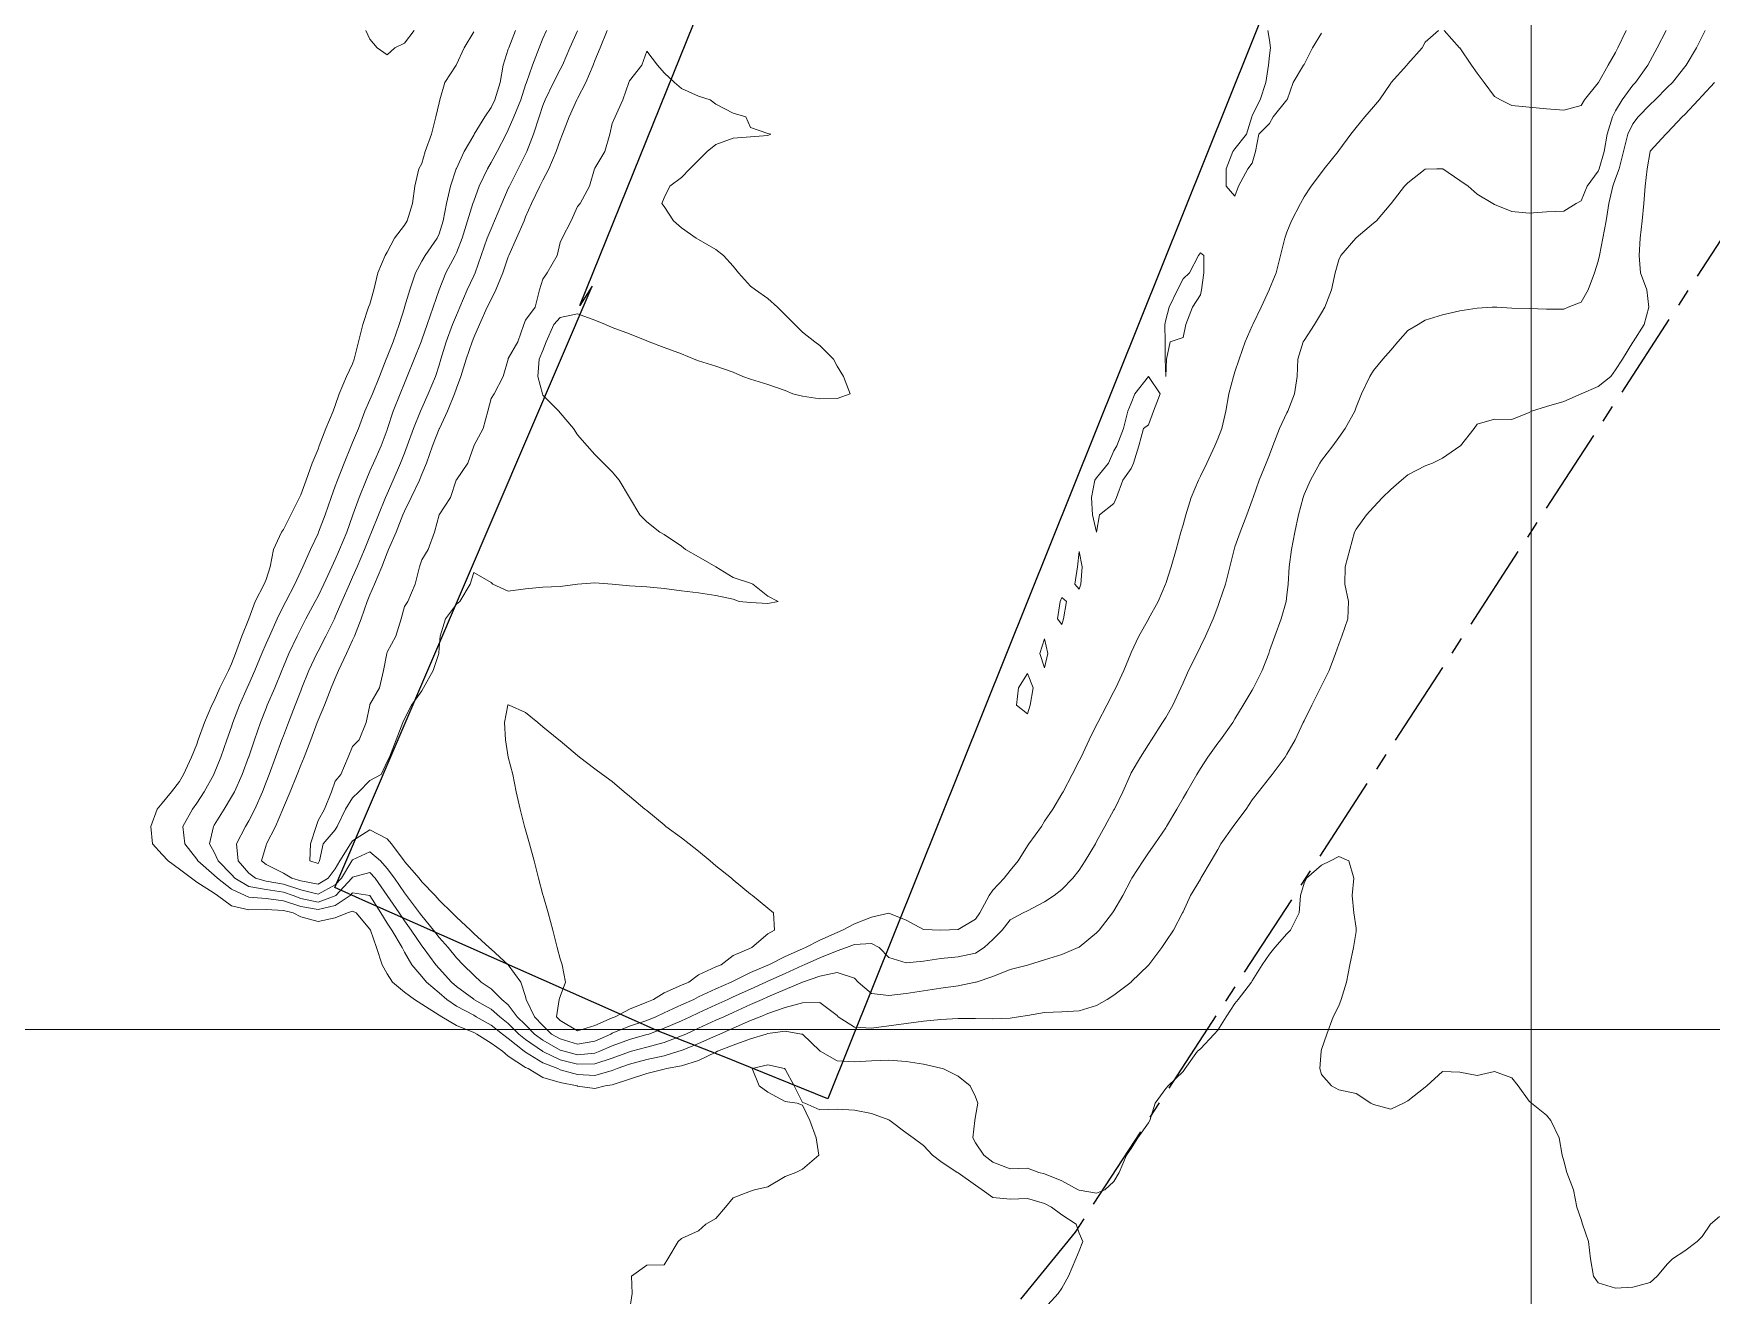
# Model space of a CAD drawing. Header units: centimetres. Extents: x 0 to 642158, y -847 to 649707.
# Drawn here: x 616123.53 to 616172.02, y 621779.7 to 621816.16 of the extents above; entities that cross this region are included whole.
import ezdxf

# ---------------------------------------------------------------- set-up
doc = ezdxf.new("R2010")
doc.units = ezdxf.units.CM
doc.header["$MEASUREMENT"] = 0
doc.linetypes.add('CENTERX2', pattern=[4, 2.5, -0.5, 0.5, -0.5])
doc.layers.add('MEV_grille', color=254, linetype='Continuous', lineweight=9)
doc.layers.add('WAL_topographie 0.5', color=253, linetype='Continuous', lineweight=20)
doc.layers.add('SPW_batiments', color=7, linetype='Continuous')
doc.layers.add('SPW_parcellaire cadastral', color=7, linetype='CENTERX2', lineweight=25, true_color=0xff0542)

# ---------------------------------------------------------------- blocks, each defined once
blk = doc.blocks.new('*U114')
at = {"layer": 'MEV_grille', "transparency": 33554687}
blk.add_lwpolyline([(-1338.461, 0), (1338.461, 0)], dxfattribs=at)
blk = doc.blocks.new('*U115')
at = {"layer": 'MEV_grille', "color": 0, "linetype": 'ByBlock', "lineweight": -2, "transparency": 16777216}
blk.add_blockref('*U114', (0, -600), dxfattribs=at)
blk = doc.blocks.new('*U112')
at = {"layer": 'MEV_grille', "transparency": 33554687}
blk.add_lwpolyline([(0, 1825.476), (0, -1825.476)], dxfattribs=at)
blk = doc.blocks.new('*U113')
at = {"layer": 'MEV_grille', "color": 0, "linetype": 'ByBlock', "lineweight": -2, "transparency": 16777216}
blk.add_blockref('*U112', (800, 0), dxfattribs=at)

msp = doc.modelspace()

# ---------------------------------------------------------------- linework, layer by layer
at = {"layer": 'SPW_batiments'}
msp.add_lwpolyline([(616165.786, 621833.502), (616146.481, 621785.376), (616143.492, 621786.594), (616141.564, 621787.344), (616141.157, 621787.525), (616133.136, 621791.081), (616132.235, 621791.482), (616139.675, 621808.858), (616139.314, 621808.305), (616149.58, 621833.701)], dxfattribs=at)
at = {"layer": 'SPW_parcellaire cadastral'}
msp.add_lwpolyline([(616188.258, 621904.586), (616209.84, 621894.414), (616210.931, 621891.196), (616181.371, 621821.788), (616179.519, 621821.304), (616153.63, 621781.526), (616142.741, 621768.2), (616134.192, 621775.582), (616131.925, 621772.599), (616129.462, 621769.852), (616125.173, 621773.406), (616099.439, 621787.506)], dxfattribs=at)
at = {"layer": 'WAL_topographie 0.5'}
for points in [[(616136.25, 621816.207), (616135.974, 621815.75), (616135.75, 621815.263), (616135.738, 621815.25), (616135.415, 621814.75), (616135.27, 621814.25), (616135.25, 621814.158), (616135.154, 621813.75), (616135.03, 621813.25), (616134.85, 621812.75), (616134.75, 621812.406), (616134.667, 621812.25), (616134.544, 621811.75), (616134.478, 621811.25), (616134.328, 621810.75), (616134.25, 621810.623), (616133.962, 621810.25), (616133.75, 621809.843), (616133.689, 621809.75), (616133.48, 621809.25), (616133.365, 621808.75), (616133.25, 621808.343), (616133.214, 621808.25), (616133.048, 621807.75), (616132.924, 621807.25), (616132.791, 621806.75), (616132.75, 621806.62), (616132.574, 621806.25), (616132.358, 621805.75), (616132.25, 621805.414), (616132.187, 621805.25), (616131.979, 621804.75), (616131.786, 621804.25), (616131.75, 621804.149), (616131.583, 621803.75), (616131.404, 621803.25), (616131.25, 621802.826), (616131.214, 621802.75), (616130.966, 621802.25), (616130.75, 621801.827), (616130.698, 621801.75), (616130.467, 621801.25), (616130.366, 621800.75), (616130.25, 621800.384), (616130.197, 621800.25), (616129.938, 621799.75), (616129.751, 621799.25), (616129.75, 621799.247), (616129.546, 621798.75), (616129.369, 621798.25), (616129.25, 621797.943), (616129.16, 621797.75), (616128.912, 621797.25), (616128.75, 621796.882), (616128.681, 621796.75), (616128.466, 621796.25), (616128.291, 621795.75), (616128.25, 621795.63), (616128.093, 621795.25), (616127.865, 621794.75), (616127.75, 621794.548), (616127.519, 621794.25), (616127.25, 621793.925), (616127.097, 621793.75), (616126.915, 621793.25), (616126.971, 621792.75), (616127.25, 621792.438), (616127.419, 621792.25), (616127.75, 621792.012), (616128.097, 621791.75), (616128.25, 621791.634), (616128.75, 621791.316), (616128.845, 621791.25), (616129.25, 621790.956), (616129.75, 621790.842), (616130.25, 621790.852), (616130.75, 621790.818), (616131.029, 621790.75), (616131.25, 621790.638), (616131.75, 621790.505), (616132.25, 621790.607), (616132.605, 621790.75), (616132.75, 621790.803), (616132.851, 621790.75), (616133.25, 621790.284), (616133.268, 621790.25), (616133.442, 621789.75), (616133.602, 621789.25), (616133.75, 621788.992), (616133.901, 621788.75), (616134.25, 621788.46), (616134.543, 621788.25), (616134.75, 621788.111), (616135.25, 621787.798), (616135.331, 621787.75), (616135.75, 621787.495), (616136.25, 621787.294), (616136.337, 621787.25), (616136.75, 621786.986), (616137.083, 621786.75), (616137.25, 621786.613), (616137.75, 621786.286), (616137.822, 621786.25), (616138.25, 621785.996), (616138.75, 621785.848), (616139.241, 621785.75), (616139.25, 621785.746), (616139.75, 621785.672), (616140.048, 621785.75), (616140.25, 621785.784), (616140.75, 621785.949), (616141.25, 621786.106), (616141.75, 621786.232), (616141.823, 621786.25), (616142.25, 621786.326), (616142.75, 621786.481), (616143.25, 621786.725), (616143.298, 621786.75), (616143.75, 621786.927), (616144.25, 621787.111), (616144.698, 621787.25), (616144.75, 621787.266), (616145.25, 621787.333), (616145.723, 621787.25), (616145.75, 621787.242), (616146.25, 621786.762), (616146.264, 621786.75), (616146.75, 621786.474), (616147.25, 621786.449), (616147.75, 621786.479), (616148.25, 621786.491), (616148.75, 621786.459), (616149.25, 621786.382), (616149.75, 621786.267), (616149.803, 621786.25), (616150.25, 621786.029), (616150.597, 621785.75), (616150.75, 621785.439), (616150.817, 621785.25), (616150.75, 621784.879), (616150.736, 621784.75), (616150.678, 621784.25), (616150.75, 621784.101), (616150.989, 621783.75), (616151.25, 621783.55), (616151.75, 621783.355), (616152.25, 621783.376), (616152.577, 621783.25), (616152.75, 621783.212), (616153.25, 621783.011), (616153.717, 621782.75), (616153.75, 621782.736), (616154.25, 621782.652), (616154.491, 621782.75), (616154.75, 621782.992), (616154.903, 621783.25), (616155.115, 621783.75), (616155.25, 621783.946), (616155.44, 621784.25), (616155.75, 621784.682), (616155.792, 621784.75), (616155.942, 621785.25), (616156.25, 621785.673), (616156.317, 621785.75), (616156.75, 621786.164), (616156.813, 621786.25), (616157.168, 621786.75), (616157.25, 621786.821), (616157.652, 621787.25), (616157.75, 621787.36), (616157.996, 621787.75), (616158.25, 621788.133), (616158.344, 621788.25), (616158.728, 621788.75), (616158.75, 621788.786), (616159.039, 621789.25), (616159.25, 621789.561), (616159.401, 621789.75), (616159.75, 621790.14), (616159.854, 621790.25), (616160.107, 621790.75), (616160.148, 621791.25), (616160.25, 621791.609), (616160.313, 621791.75), (616160.75, 621792.133), (616161.007, 621792.25), (616161.25, 621792.382), (616161.54, 621792.25), (616161.681, 621791.75), (616161.638, 621791.25), (616161.687, 621790.75), (616161.75, 621790.306), (616161.757, 621790.25), (616161.75, 621790.214), (616161.672, 621789.75), (616161.569, 621789.25), (616161.472, 621788.75), (616161.319, 621788.25), (616161.25, 621788.068), (616161.087, 621787.75), (616160.904, 621787.25), (616160.75, 621786.806), (616160.739, 621786.75), (616160.699, 621786.25), (616160.75, 621786.083), (616161.036, 621785.75), (616161.25, 621785.635), (616161.75, 621785.533), (616162.175, 621785.25), (616162.25, 621785.212), (616162.75, 621785.079), (616163.118, 621785.25), (616163.25, 621785.321), (616163.75, 621785.717), (616163.796, 621785.75), (616164.25, 621786.167), (616164.75, 621786.15), (616165.25, 621786.047), (616165.75, 621786.164), (616166.25, 621785.987), (616166.437, 621785.75), (616166.75, 621785.309), (616166.817, 621785.25), (616167.25, 621784.908), (616167.375, 621784.75), (616167.621, 621784.25), (616167.708, 621783.75), (616167.75, 621783.583), (616167.838, 621783.25), (616168.033, 621782.75), (616168.129, 621782.25), (616168.25, 621781.886), (616168.292, 621781.75), (616168.466, 621781.25), (616168.523, 621780.75), (616168.607, 621780.25), (616168.75, 621780.059), (616169.25, 621779.904), (616169.75, 621779.932), (616170.25, 621780.066), (616170.45, 621780.25), (616170.75, 621780.612), (616170.893, 621780.75), (616171.25, 621780.983), (616171.609, 621781.25), (616171.75, 621781.4), (616171.994, 621781.75), (616172.25, 621781.979)], [(616137.454, 621816.25), (616137.263, 621815.75), (616137.25, 621815.705), (616137.101, 621815.25), (616137.016, 621814.75), (616136.864, 621814.25), (616136.75, 621814.025), (616136.573, 621813.75), (616136.265, 621813.25), (616136.25, 621813.225), (616135.975, 621812.75), (616135.75, 621812.258), (616135.747, 621812.25), (616135.581, 621811.75), (616135.463, 621811.25), (616135.366, 621810.75), (616135.25, 621810.376), (616135.197, 621810.25), (616134.85, 621809.75), (616134.75, 621809.579), (616134.57, 621809.25), (616134.403, 621808.75), (616134.253, 621808.25), (616134.25, 621808.239), (616134.096, 621807.75), (616133.92, 621807.25), (616133.75, 621806.818), (616133.723, 621806.75), (616133.526, 621806.25), (616133.32, 621805.75), (616133.25, 621805.579), (616133.105, 621805.25), (616132.92, 621804.75), (616132.75, 621804.34), (616132.712, 621804.25), (616132.506, 621803.75), (616132.312, 621803.25), (616132.25, 621803.082), (616132.126, 621802.75), (616131.953, 621802.25), (616131.766, 621801.75), (616131.75, 621801.713), (616131.531, 621801.25), (616131.308, 621800.75), (616131.25, 621800.629), (616131.078, 621800.25), (616130.816, 621799.75), (616130.75, 621799.624), (616130.568, 621799.25), (616130.346, 621798.75), (616130.25, 621798.533), (616130.128, 621798.25), (616129.92, 621797.75), (616129.75, 621797.364), (616129.701, 621797.25), (616129.485, 621796.75), (616129.292, 621796.25), (616129.25, 621796.129), (616129.113, 621795.75), (616128.946, 621795.25), (616128.75, 621794.775), (616128.739, 621794.75), (616128.461, 621794.25), (616128.25, 621793.924), (616128.127, 621793.75), (616127.842, 621793.25), (616127.905, 621792.75), (616128.25, 621792.298), (616128.28, 621792.25), (616128.75, 621791.843), (616128.843, 621791.75), (616129.25, 621791.435), (616129.641, 621791.25), (616129.75, 621791.203), (616130.25, 621791.165), (616130.75, 621791.095), (616131.25, 621790.937), (616131.75, 621790.845), (616132.25, 621790.962), (616132.681, 621791.25), (616132.75, 621791.325), (616133.246, 621791.25), (616133.25, 621791.249), (616133.569, 621790.75), (616133.75, 621790.457), (616133.884, 621790.25), (616134.178, 621789.75), (616134.25, 621789.615), (616134.463, 621789.25), (616134.75, 621788.91), (616134.886, 621788.75), (616135.25, 621788.439), (616135.471, 621788.25), (616135.75, 621788.059), (616136.25, 621787.792), (616136.321, 621787.75), (616136.75, 621787.508), (616137.084, 621787.25), (616137.25, 621787.118), (616137.712, 621786.75), (616137.75, 621786.721), (616138.25, 621786.416), (616138.68, 621786.25), (616138.75, 621786.219), (616139.25, 621786.075), (616139.75, 621786.054), (616140.25, 621786.191), (616140.395, 621786.25), (616140.75, 621786.378), (616141.25, 621786.511), (616141.75, 621786.622), (616142.182, 621786.75), (616142.25, 621786.772), (616142.75, 621786.974), (616143.25, 621787.2), (616143.361, 621787.25), (616143.75, 621787.423), (616144.25, 621787.637), (616144.526, 621787.75), (616144.75, 621787.84), (616145.25, 621788.011), (616145.75, 621788.152), (616146.25, 621788.164), (616146.75, 621787.78), (616146.782, 621787.75), (616147.25, 621787.443), (616147.75, 621787.419), (616148.25, 621787.485), (616148.75, 621787.555), (616149.25, 621787.618), (616149.75, 621787.67), (616150.25, 621787.702), (616150.75, 621787.702), (616151.25, 621787.687), (616151.75, 621787.707), (616151.994, 621787.75), (616152.25, 621787.789), (616152.75, 621787.87), (616153.25, 621787.893), (616153.75, 621787.922), (616154.25, 621788.074), (616154.556, 621788.25), (616154.75, 621788.369), (616155.246, 621788.75), (616155.25, 621788.753), (616155.75, 621789.243), (616155.756, 621789.25), (616156.134, 621789.75), (616156.25, 621789.921), (616156.47, 621790.25), (616156.734, 621790.75), (616156.75, 621790.783), (616156.965, 621791.25), (616157.25, 621791.728), (616157.264, 621791.75), (616157.566, 621792.25), (616157.75, 621792.585), (616157.844, 621792.75), (616158.199, 621793.25), (616158.25, 621793.318), (616158.572, 621793.75), (616158.75, 621794.016), (616158.928, 621794.25), (616159.25, 621794.652), (616159.328, 621794.75), (616159.699, 621795.25), (616159.75, 621795.336), (616159.992, 621795.75), (616160.224, 621796.25), (616160.25, 621796.304), (616160.467, 621796.75), (616160.722, 621797.25), (616160.75, 621797.309), (616160.97, 621797.75), (616161.154, 621798.25), (616161.25, 621798.518), (616161.339, 621798.75), (616161.515, 621799.25), (616161.53, 621799.75), (616161.422, 621800.25), (616161.432, 621800.75), (616161.567, 621801.25), (616161.706, 621801.75), (616161.75, 621801.835), (616162.051, 621802.25), (616162.25, 621802.47), (616162.514, 621802.75), (616162.75, 621802.986), (616163.064, 621803.25), (616163.25, 621803.405), (616163.75, 621803.672), (616163.958, 621803.75), (616164.25, 621803.89), (616164.75, 621804.237), (616164.765, 621804.25), (616165.159, 621804.75), (616165.25, 621804.869), (616165.75, 621805.019), (616166.25, 621805.007), (616166.75, 621805.213), (616166.816, 621805.25), (616167.25, 621805.385), (616167.75, 621805.526), (616168.25, 621805.746), (616168.258, 621805.75), (616168.75, 621805.957), (616169.115, 621806.25), (616169.25, 621806.443), (616169.451, 621806.75), (616169.75, 621807.244), (616169.756, 621807.25), (616170.077, 621807.75), (616170.206, 621808.25), (616170.148, 621808.75), (616169.974, 621809.25), (616169.929, 621809.75), (616169.956, 621810.25), (616170.015, 621810.75), (616170.061, 621811.25), (616170.109, 621811.75), (616170.16, 621812.25), (616170.245, 621812.75), (616170.25, 621812.761), (616170.7, 621813.25), (616170.75, 621813.297), (616171.174, 621813.75), (616171.25, 621813.825), (616171.642, 621814.25), (616171.75, 621814.363), (616172.106, 621814.75)], [(616138.35, 621816.25), (616138.25, 621816.013), (616138.144, 621815.75), (616137.951, 621815.25), (616137.776, 621814.75), (616137.75, 621814.678), (616137.607, 621814.25), (616137.406, 621813.75), (616137.25, 621813.381), (616137.184, 621813.25), (616136.924, 621812.75), (616136.75, 621812.437), (616136.645, 621812.25), (616136.408, 621811.75), (616136.25, 621811.317), (616136.228, 621811.25), (616136.074, 621810.75), (616135.916, 621810.25), (616135.75, 621809.823), (616135.716, 621809.75), (616135.446, 621809.25), (616135.25, 621808.758), (616135.247, 621808.75), (616135.082, 621808.25), (616134.905, 621807.75), (616134.75, 621807.309), (616134.729, 621807.25), (616134.533, 621806.75), (616134.331, 621806.25), (616134.25, 621806.06), (616134.122, 621805.75), (616133.923, 621805.25), (616133.763, 621804.75), (616133.75, 621804.712), (616133.573, 621804.25), (616133.35, 621803.75), (616133.25, 621803.513), (616133.139, 621803.25), (616132.942, 621802.75), (616132.761, 621802.25), (616132.75, 621802.219), (616132.579, 621801.75), (616132.373, 621801.25), (616132.25, 621800.963), (616132.151, 621800.75), (616131.92, 621800.25), (616131.75, 621799.906), (616131.666, 621799.75), (616131.4, 621799.25), (616131.25, 621798.957), (616131.146, 621798.75), (616130.907, 621798.25), (616130.75, 621797.873), (616130.7, 621797.75), (616130.499, 621797.25), (616130.283, 621796.75), (616130.25, 621796.668), (616130.087, 621796.25), (616129.916, 621795.75), (616129.75, 621795.264), (616129.745, 621795.25), (616129.563, 621794.75), (616129.332, 621794.25), (616129.25, 621794.101), (616129.039, 621793.75), (616128.75, 621793.289), (616128.727, 621793.25), (616128.614, 621792.75), (616128.75, 621792.506), (616128.865, 621792.25), (616129.25, 621791.863), (616129.351, 621791.75), (616129.75, 621791.513), (616130.25, 621791.426), (616130.75, 621791.351), (616131.03, 621791.25), (616131.25, 621791.17), (616131.75, 621791.064), (616132.25, 621791.243), (616132.261, 621791.25), (616132.729, 621791.75), (616132.75, 621791.784), (616133.25, 621791.919), (616133.401, 621791.75), (616133.75, 621791.254), (616133.753, 621791.25), (616134.095, 621790.75), (616134.25, 621790.518), (616134.446, 621790.25), (616134.75, 621789.801), (616134.79, 621789.75), (616135.159, 621789.25), (616135.25, 621789.145), (616135.604, 621788.75), (616135.75, 621788.623), (616136.25, 621788.254), (616136.255, 621788.25), (616136.75, 621787.969), (616137.002, 621787.75), (616137.25, 621787.557), (616137.558, 621787.25), (616137.75, 621787.089), (616138.238, 621786.75), (616138.25, 621786.743), (616138.75, 621786.504), (616139.25, 621786.377), (616139.75, 621786.385), (616140.25, 621786.55), (616140.75, 621786.735), (616140.805, 621786.75), (616141.25, 621786.87), (616141.75, 621787.009), (616142.25, 621787.193), (616142.381, 621787.25), (616142.75, 621787.419), (616143.25, 621787.647), (616143.476, 621787.75), (616143.75, 621787.875), (616144.25, 621788.101), (616144.582, 621788.25), (616144.75, 621788.325), (616145.25, 621788.537), (616145.747, 621788.75), (616145.75, 621788.751), (616146.25, 621788.921), (616146.75, 621789.026), (616147.25, 621788.859), (616147.358, 621788.75), (616147.75, 621788.423), (616148.25, 621788.367), (616148.75, 621788.423), (616149.25, 621788.497), (616149.75, 621788.574), (616150.25, 621788.646), (616150.75, 621788.745), (616150.766, 621788.75), (616151.25, 621788.911), (616151.75, 621789.111), (616152.25, 621789.241), (616152.284, 621789.25), (616152.75, 621789.391), (616153.25, 621789.55), (616153.723, 621789.75), (616153.75, 621789.763), (616154.25, 621790.173), (616154.322, 621790.25), (616154.713, 621790.75), (616154.75, 621790.807), (616155.011, 621791.25), (616155.25, 621791.715), (616155.269, 621791.75), (616155.592, 621792.25), (616155.75, 621792.485), (616155.938, 621792.75), (616156.25, 621793.211), (616156.275, 621793.25), (616156.567, 621793.75), (616156.75, 621794.069), (616156.858, 621794.25), (616157.147, 621794.75), (616157.25, 621794.925), (616157.461, 621795.25), (616157.75, 621795.65), (616157.83, 621795.75), (616158.19, 621796.25), (616158.25, 621796.353), (616158.487, 621796.75), (616158.75, 621797.189), (616158.783, 621797.25), (616159.033, 621797.75), (616159.226, 621798.25), (616159.25, 621798.321), (616159.399, 621798.75), (616159.582, 621799.25), (616159.725, 621799.75), (616159.75, 621799.935), (616159.784, 621800.25), (616159.818, 621800.75), (616159.884, 621801.25), (616159.977, 621801.75), (616160.089, 621802.25), (616160.22, 621802.75), (616160.25, 621802.84), (616160.431, 621803.25), (616160.705, 621803.75), (616160.75, 621803.82), (616161.076, 621804.25), (616161.25, 621804.49), (616161.436, 621804.75), (616161.71, 621805.25), (616161.75, 621805.363), (616161.908, 621805.75), (616162.145, 621806.25), (616162.25, 621806.42), (616162.527, 621806.75), (616162.75, 621807.013), (616162.955, 621807.25), (616163.25, 621807.582), (616163.545, 621807.75), (616163.75, 621807.875), (616164.25, 621808.037), (616164.75, 621808.145), (616165.25, 621808.223), (616165.679, 621808.25), (616165.75, 621808.253), (616165.813, 621808.25), (616166.25, 621808.226), (616166.75, 621808.216), (616167.25, 621808.199), (616167.75, 621808.199), (616167.877, 621808.25), (616168.25, 621808.402), (616168.459, 621808.75), (616168.64, 621809.25), (616168.75, 621809.582), (616168.781, 621809.75), (616168.878, 621810.25), (616168.973, 621810.75), (616169.051, 621811.25), (616169.166, 621811.75), (616169.25, 621811.968), (616169.353, 621812.25), (616169.482, 621812.75), (616169.608, 621813.25), (616169.75, 621813.555), (616169.903, 621813.75), (616170.25, 621814.115), (616170.394, 621814.25), (616170.75, 621814.608), (616170.892, 621814.75), (616171.25, 621815.199), (616171.291, 621815.25), (616171.585, 621815.75), (616171.75, 621816.079), (616171.834, 621816.25)], [(616139.25, 621816.235), (616139.03, 621815.75), (616138.818, 621815.25), (616138.75, 621815.119), (616138.56, 621814.75), (616138.311, 621814.25), (616138.25, 621814.083), (616138.143, 621813.75), (616137.979, 621813.25), (616137.787, 621812.75), (616137.75, 621812.673), (616137.535, 621812.25), (616137.281, 621811.75), (616137.25, 621811.679), (616137.065, 621811.25), (616136.855, 621810.75), (616136.75, 621810.515), (616136.64, 621810.25), (616136.466, 621809.75), (616136.289, 621809.25), (616136.25, 621809.163), (616136.058, 621808.75), (616135.846, 621808.25), (616135.75, 621808.024), (616135.639, 621807.75), (616135.452, 621807.25), (616135.301, 621806.75), (616135.25, 621806.58), (616135.141, 621806.25), (616134.938, 621805.75), (616134.75, 621805.333), (616134.712, 621805.25), (616134.507, 621804.75), (616134.328, 621804.25), (616134.25, 621804.037), (616134.136, 621803.75), (616133.918, 621803.25), (616133.75, 621802.864), (616133.702, 621802.75), (616133.496, 621802.25), (616133.295, 621801.75), (616133.25, 621801.641), (616133.089, 621801.25), (616132.879, 621800.75), (616132.75, 621800.454), (616132.659, 621800.25), (616132.441, 621799.75), (616132.25, 621799.303), (616132.225, 621799.25), (616131.979, 621798.75), (616131.75, 621798.309), (616131.719, 621798.25), (616131.486, 621797.75), (616131.284, 621797.25), (616131.25, 621797.162), (616131.092, 621796.75), (616130.896, 621796.25), (616130.75, 621795.868), (616130.705, 621795.75), (616130.52, 621795.25), (616130.337, 621794.75), (616130.25, 621794.525), (616130.144, 621794.25), (616129.923, 621793.75), (616129.75, 621793.412), (616129.654, 621793.25), (616129.393, 621792.75), (616129.444, 621792.25), (616129.75, 621791.899), (616129.945, 621791.75), (616130.25, 621791.668), (616130.75, 621791.581), (616131.25, 621791.419), (616131.75, 621791.293), (616132.25, 621791.562), (616132.427, 621791.75), (616132.73, 621792.25), (616132.75, 621792.28), (616133.25, 621792.51), (616133.558, 621792.25), (616133.75, 621792.029), (616133.958, 621791.75), (616134.25, 621791.325), (616134.311, 621791.25), (616134.687, 621790.75), (616134.75, 621790.662), (616135.09, 621790.25), (616135.25, 621790.038), (616135.508, 621789.75), (616135.75, 621789.453), (616135.941, 621789.25), (616136.25, 621788.95), (616136.47, 621788.75), (616136.75, 621788.557), (616137.06, 621788.25), (616137.25, 621788.092), (616137.51, 621787.75), (616137.75, 621787.511), (616138.002, 621787.25), (616138.25, 621787.07), (616138.75, 621786.786), (616138.865, 621786.75), (616139.25, 621786.649), (616139.75, 621786.696), (616139.893, 621786.75), (616140.25, 621786.906), (616140.75, 621787.091), (616141.25, 621787.233), (616141.306, 621787.25), (616141.75, 621787.415), (616142.25, 621787.635), (616142.501, 621787.75), (616142.75, 621787.864), (616143.25, 621788.091), (616143.596, 621788.25), (616143.75, 621788.322), (616144.25, 621788.549), (616144.691, 621788.75), (616144.75, 621788.778), (616145.25, 621789.002), (616145.75, 621789.227), (616145.801, 621789.25), (616146.25, 621789.447), (616146.75, 621789.651), (616147.025, 621789.75), (616147.25, 621789.834), (616147.75, 621789.864), (616147.963, 621789.75), (616148.25, 621789.464), (616148.75, 621789.308), (616149.25, 621789.358), (616149.75, 621789.431), (616150.25, 621789.476), (616150.75, 621789.589), (616151.001, 621789.75), (616151.25, 621789.985), (616151.525, 621790.25), (616151.75, 621790.553), (616152.127, 621790.75), (616152.25, 621790.811), (616152.75, 621791.071), (616153.026, 621791.25), (616153.25, 621791.429), (616153.56, 621791.75), (616153.75, 621791.985), (616153.921, 621792.25), (616154.216, 621792.75), (616154.25, 621792.811), (616154.491, 621793.25), (616154.75, 621793.724), (616154.765, 621793.75), (616155.011, 621794.25), (616155.228, 621794.75), (616155.25, 621794.795), (616155.518, 621795.25), (616155.75, 621795.615), (616155.838, 621795.75), (616156.158, 621796.25), (616156.25, 621796.399), (616156.456, 621796.75), (616156.688, 621797.25), (616156.75, 621797.4), (616156.908, 621797.75), (616157.154, 621798.25), (616157.25, 621798.447), (616157.399, 621798.75), (616157.623, 621799.25), (616157.75, 621799.605), (616157.804, 621799.75), (616157.975, 621800.25), (616158.103, 621800.75), (616158.224, 621801.25), (616158.25, 621801.328), (616158.398, 621801.75), (616158.593, 621802.25), (616158.75, 621802.677), (616158.773, 621802.75), (616158.95, 621803.25), (616159.155, 621803.75), (616159.25, 621803.99), (616159.343, 621804.25), (616159.54, 621804.75), (616159.75, 621805.2), (616159.777, 621805.25), (616159.975, 621805.75), (616160.043, 621806.25), (616160.066, 621806.75), (616160.225, 621807.25), (616160.25, 621807.291), (616160.544, 621807.75), (616160.75, 621808.091), (616160.847, 621808.25), (616161.043, 621808.75), (616161.143, 621809.25), (616161.25, 621809.623), (616161.306, 621809.75), (616161.738, 621810.25), (616161.75, 621810.261), (616162.25, 621810.682), (616162.341, 621810.75), (616162.75, 621811.238), (616162.761, 621811.25), (616163.145, 621811.75), (616163.25, 621811.845), (616163.75, 621812.241), (616164.083, 621812.25), (616164.25, 621812.254), (616164.255, 621812.25), (616164.75, 621811.91), (616164.987, 621811.75), (616165.25, 621811.524), (616165.706, 621811.25), (616165.75, 621811.224), (616166.25, 621811.018), (616166.75, 621810.971), (616167.25, 621811.007), (616167.75, 621811.027), (616168.111, 621811.25), (616168.25, 621811.329), (616168.425, 621811.75), (616168.75, 621812.185), (616168.777, 621812.25), (616168.924, 621812.75), (616169.01, 621813.25), (616169.159, 621813.75), (616169.25, 621813.932), (616169.436, 621814.25), (616169.75, 621814.673), (616169.822, 621814.75), (616170.185, 621815.25), (616170.25, 621815.375), (616170.451, 621815.75), (616170.713, 621816.25)], [(616140.111, 621816.25), (616139.9, 621815.75), (616139.75, 621815.381), (616139.7, 621815.25), (616139.491, 621814.75), (616139.25, 621814.282), (616139.233, 621814.25), (616139.004, 621813.75), (616138.814, 621813.25), (616138.75, 621813.084), (616138.631, 621812.75), (616138.422, 621812.25), (616138.25, 621811.925), (616138.161, 621811.75), (616137.923, 621811.25), (616137.75, 621810.862), (616137.704, 621810.75), (616137.491, 621810.25), (616137.267, 621809.75), (616137.25, 621809.708), (616137.092, 621809.25), (616136.891, 621808.75), (616136.75, 621808.478), (616136.641, 621808.25), (616136.415, 621807.75), (616136.25, 621807.375), (616136.201, 621807.25), (616136.033, 621806.75), (616135.877, 621806.25), (616135.75, 621805.915), (616135.692, 621805.75), (616135.488, 621805.25), (616135.257, 621804.75), (616135.25, 621804.735), (616135.059, 621804.25), (616134.882, 621803.75), (616134.75, 621803.43), (616134.679, 621803.25), (616134.441, 621802.75), (616134.25, 621802.354), (616134.205, 621802.25), (616134.008, 621801.75), (616133.791, 621801.25), (616133.75, 621801.157), (616133.59, 621800.75), (616133.385, 621800.25), (616133.25, 621799.939), (616133.174, 621799.75), (616133, 621799.25), (616132.804, 621798.75), (616132.75, 621798.629), (616132.578, 621798.25), (616132.347, 621797.75), (616132.25, 621797.529), (616132.135, 621797.25), (616131.935, 621796.75), (616131.75, 621796.317), (616131.725, 621796.25), (616131.543, 621795.75), (616131.348, 621795.25), (616131.25, 621795.019), (616131.148, 621794.75), (616130.95, 621794.25), (616130.75, 621793.793), (616130.733, 621793.75), (616130.526, 621793.25), (616130.266, 621792.75), (616130.25, 621792.707), (616130.12, 621792.25), (616130.25, 621792.147), (616130.75, 621791.899), (616130.989, 621791.75), (616131.25, 621791.676), (616131.75, 621791.582), (616132.043, 621791.75), (616132.25, 621792.019), (616132.376, 621792.25), (616132.686, 621792.75), (616132.75, 621792.832), (616133.25, 621793.152), (616133.75, 621792.887), (616133.87, 621792.75), (616134.239, 621792.25), (616134.25, 621792.234), (616134.674, 621791.75), (616134.75, 621791.652), (616135.137, 621791.25), (616135.25, 621791.12), (616135.63, 621790.75), (616135.75, 621790.623), (616136.155, 621790.25), (616136.25, 621790.155), (616136.695, 621789.75), (616136.75, 621789.697), (616137.248, 621789.25), (616137.25, 621789.248), (616137.611, 621788.75), (616137.75, 621788.334), (616137.769, 621788.25), (616138.006, 621787.75), (616138.25, 621787.495), (616138.5, 621787.25), (616138.75, 621787.106), (616139.25, 621786.958), (616139.75, 621787.042), (616140.214, 621787.25), (616140.25, 621787.27), (616140.75, 621787.475), (616141.25, 621787.644), (616141.515, 621787.75), (616141.75, 621787.863), (616142.25, 621788.089), (616142.613, 621788.25), (616142.75, 621788.32), (616143.25, 621788.558), (616143.692, 621788.75), (616143.75, 621788.78), (616144.25, 621789.025), (616144.75, 621789.238), (616144.778, 621789.25), (616145.25, 621789.493), (616145.75, 621789.714), (616145.835, 621789.75), (616146.25, 621789.966), (616146.75, 621790.186), (616146.904, 621790.25), (616147.25, 621790.436), (616147.75, 621790.628), (616148.25, 621790.744), (616148.75, 621790.535), (616149.25, 621790.266), (616149.75, 621790.25), (616150.25, 621790.273), (616150.75, 621790.566), (616150.875, 621790.75), (616151.147, 621791.25), (616151.25, 621791.405), (616151.583, 621791.75), (616151.75, 621791.979), (616151.985, 621792.25), (616152.25, 621792.689), (616152.297, 621792.75), (616152.659, 621793.25), (616152.75, 621793.396), (616152.989, 621793.75), (616153.25, 621794.195), (616153.28, 621794.25), (616153.546, 621794.75), (616153.75, 621795.143), (616153.804, 621795.25), (616154.036, 621795.75), (616154.25, 621796.189), (616154.283, 621796.25), (616154.548, 621796.75), (616154.75, 621797.148), (616154.806, 621797.25), (616155.038, 621797.75), (616155.238, 621798.25), (616155.25, 621798.277), (616155.475, 621798.75), (616155.75, 621799.241), (616155.755, 621799.25), (616156.027, 621799.75), (616156.245, 621800.25), (616156.25, 621800.265), (616156.406, 621800.75), (616156.55, 621801.25), (616156.687, 621801.75), (616156.75, 621801.96), (616156.828, 621802.25), (616156.985, 621802.75), (616157.193, 621803.25), (616157.25, 621803.373), (616157.437, 621803.75), (616157.67, 621804.25), (616157.75, 621804.446), (616157.868, 621804.75), (616157.987, 621805.25), (616158.071, 621805.75), (616158.205, 621806.25), (616158.25, 621806.381), (616158.372, 621806.75), (616158.546, 621807.25), (616158.75, 621807.718), (616158.765, 621807.75), (616159.006, 621808.25), (616159.234, 621808.75), (616159.25, 621808.788), (616159.44, 621809.25), (616159.57, 621809.75), (616159.689, 621810.25), (616159.75, 621810.418), (616159.883, 621810.75), (616160.144, 621811.25), (616160.25, 621811.443), (616160.449, 621811.75), (616160.75, 621812.145), (616160.829, 621812.25), (616161.229, 621812.75), (616161.25, 621812.779), (616161.594, 621813.25), (616161.75, 621813.449), (616162.002, 621813.75), (616162.25, 621814.047), (616162.425, 621814.25), (616162.75, 621814.73), (616162.767, 621814.75), (616163.221, 621815.25), (616163.25, 621815.287), (616163.663, 621815.75), (616163.75, 621815.91), (616164.136, 621816.25)], [(616133.13, 621816.25), (616133.25, 621816), (616133.464, 621815.75), (616133.75, 621815.55), (616133.972, 621815.75), (616134.25, 621815.878), (616134.529, 621816.25)], [(616159.2, 621816.25), (616159.25, 621815.972), (616159.275, 621815.75), (616159.25, 621815.528), (616159.223, 621815.25), (616159.146, 621814.75), (616158.975, 621814.25), (616158.75, 621813.79), (616158.735, 621813.75), (616158.58, 621813.25), (616158.25, 621812.831), (616158.187, 621812.75), (616158, 621812.25), (616157.994, 621811.75), (616158.25, 621811.466)], [(616158.25, 621811.466), (616158.348, 621811.75), (616158.618, 621812.25), (616158.75, 621812.417), (616158.839, 621812.75), (616158.94, 621813.25), (616159.25, 621813.56), (616159.357, 621813.75), (616159.75, 621814.242), (616159.754, 621814.25), (616159.929, 621814.75), (616160.234, 621815.25), (616160.25, 621815.269), (616160.491, 621815.75), (616160.75, 621816.174)], [(616164.3, 621816.25), (616164.743, 621815.75), (616164.75, 621815.745), (616165.084, 621815.25), (616165.25, 621815.02), (616165.452, 621814.75), (616165.75, 621814.337), (616165.923, 621814.25), (616166.25, 621814.082), (616166.75, 621814.036), (616167.25, 621813.982), (616167.75, 621813.944), (616168.25, 621814.078), (616168.353, 621814.25), (616168.75, 621814.733), (616168.759, 621814.75), (616169.036, 621815.25), (616169.25, 621815.611), (616169.315, 621815.75), (616169.556, 621816.25)], [(616131.75, 621792.18), (616131.797, 621792.25), (616131.9, 621792.75), (616132.25, 621793.152), (616132.305, 621793.25), (616132.541, 621793.75), (616132.75, 621794.073), (616132.927, 621794.25), (616133.25, 621794.58), (616133.573, 621794.75), (616133.75, 621795.125), (616133.818, 621795.25), (616134.006, 621795.75), (616134.199, 621796.25), (616134.25, 621796.361), (616134.45, 621796.75), (616134.75, 621797.17), (616134.794, 621797.25), (616135.08, 621797.75), (616135.241, 621798.25), (616135.25, 621798.417), (616135.279, 621798.75), (616135.438, 621799.25), (616135.75, 621799.667), (616135.845, 621799.75), (616136.15, 621800.25), (616136.25, 621800.583), (616136.75, 621800.3), (616136.8, 621800.25), (616137.25, 621800.046), (616137.75, 621800.114), (616138.25, 621800.163), (616138.75, 621800.185), (616139.25, 621800.25), (616139.25, 621800.25), (616139.75, 621800.29), (616140.25, 621800.25), (616140.25, 621800.25), (616140.75, 621800.202), (616141.25, 621800.174), (616141.75, 621800.125), (616142.25, 621800.061), (616142.75, 621800), (616143.25, 621799.917), (616143.75, 621799.812), (616143.917, 621799.75), (616144.25, 621799.722), (616144.75, 621799.692), (616145.05, 621799.75), (616144.75, 621799.9), (616144.313, 621800.25), (616144.25, 621800.274), (616143.75, 621800.445), (616143.25, 621800.75), (616143.25, 621800.75), (616142.75, 621801.036), (616142.375, 621801.25), (616142.25, 621801.344), (616141.75, 621801.687), (616141.625, 621801.75), (616141.25, 621802.05), (616141.05, 621802.25), (616140.75, 621802.75), (616140.75, 621802.75), (616140.45, 621803.25), (616140.25, 621803.5), (616140, 621803.75), (616139.75, 621804), (616139.528, 621804.25), (616139.25, 621804.562), (616139.135, 621804.75), (616138.75, 621805.204), (616138.708, 621805.25), (616138.25, 621805.708), (616138.235, 621805.75), (616138.107, 621806.25), (616138.137, 621806.75), (616138.25, 621807), (616138.341, 621807.25), (616138.563, 621807.75), (616138.75, 621807.952), (616139.25, 621808.06), (616139.75, 621807.882), (616140.054, 621807.75), (616140.25, 621807.671), (616140.75, 621807.486), (616141.25, 621807.282), (616141.325, 621807.25), (616141.75, 621807.093), (616142.25, 621806.91), (616142.625, 621806.75), (616142.75, 621806.705), (616143.25, 621806.548), (616143.75, 621806.379), (616144.031, 621806.25), (616144.25, 621806.172), (616144.75, 621806.021), (616145.25, 621805.845), (616145.472, 621805.75), (616145.75, 621805.684), (616146.25, 621805.604), (616146.75, 621805.613), (616147.125, 621805.75), (616146.938, 621806.25), (616146.75, 621806.55), (616146.65, 621806.75), (616146.25, 621807.15), (616146.107, 621807.25), (616145.75, 621807.528), (616145.528, 621807.75), (616145.25, 621808.028), (616145.028, 621808.25), (616144.75, 621808.5), (616144.393, 621808.75), (616144.25, 621808.861), (616143.9, 621809.25), (616143.75, 621809.438), (616143.472, 621809.75), (616143.25, 621809.917), (616142.75, 621810.208), (616142.679, 621810.25), (616142.25, 621810.55), (616142.028, 621810.75), (616141.75, 621811.167), (616141.688, 621811.25), (616141.75, 621811.417), (616141.917, 621811.75), (616142.25, 621812), (616142.5, 621812.25), (616142.75, 621812.5), (616143, 621812.75), (616143.25, 621812.95), (616143.75, 621813.135), (616144.25, 621813.179), (616144.75, 621813.212), (616144.833, 621813.25), (616144.75, 621813.275), (616144.25, 621813.45), (616144.113, 621813.75), (616143.75, 621813.864), (616143.25, 621814.118), (616143.083, 621814.25), (616142.75, 621814.356), (616142.25, 621814.568), (616142.056, 621814.75), (616141.75, 621815.021), (616141.56, 621815.25), (616141.25, 621815.656), (616141.112, 621815.25), (616140.75, 621814.797), (616140.733, 621814.75), (616140.564, 621814.25), (616140.341, 621813.75), (616140.25, 621813.562), (616140.183, 621813.25), (616140.039, 621812.75), (616139.75, 621812.27), (616139.745, 621812.25), (616139.6, 621811.75), (616139.326, 621811.25), (616139.25, 621811.167), (616139.07, 621810.75), (616138.806, 621810.25), (616138.75, 621810.121), (616138.663, 621809.75), (616138.375, 621809.25), (616138.25, 621809.063), (616138.153, 621808.75), (616138.023, 621808.25), (616137.75, 621807.882), (616137.696, 621807.75), (616137.527, 621807.25), (616137.25, 621806.775), (616137.243, 621806.75), (616137.098, 621806.25), (616136.84, 621805.75), (616136.75, 621805.613), (616136.658, 621805.25), (616136.524, 621804.75), (616136.258, 621804.25), (616136.25, 621804.239), (616136.083, 621803.75), (616135.75, 621803.267), (616135.744, 621803.25), (616135.575, 621802.75), (616135.25, 621802.25), (616135.25, 621802.25), (616135.118, 621801.75), (616134.931, 621801.25), (616134.75, 621800.954), (616134.686, 621800.75), (616134.555, 621800.25), (616134.344, 621799.75), (616134.25, 621799.606), (616134.158, 621799.25), (616134.002, 621798.75), (616133.75, 621798.283), (616133.74, 621798.25), (616133.643, 621797.75), (616133.528, 621797.25), (616133.25, 621796.768), (616133.245, 621796.75), (616133.146, 621796.25), (616132.936, 621795.75), (616132.75, 621795.559), (616132.626, 621795.25), (616132.408, 621794.75), (616132.25, 621794.555), (616132.138, 621794.25), (616131.941, 621793.75), (616131.75, 621793.415), (616131.695, 621793.25), (616131.536, 621792.75), (616131.515, 621792.25), (616131.75, 621792.18)], [(616156.25, 621806.25), (616156.268, 621806.75), (616156.375, 621807.25), (616156.75, 621807.381), (616156.826, 621807.75), (616157.02, 621808.25), (616157.25, 621808.613), (616157.286, 621808.75), (616157.353, 621809.25), (616157.35, 621809.75), (616157.25, 621809.821), (616157.199, 621809.75), (616156.938, 621809.25), (616156.75, 621809.068), (616156.586, 621808.75), (616156.345, 621808.25), (616156.25, 621807.886), (616156.225, 621807.75), (616156.237, 621807.25), (616156.236, 621806.75), (616156.25, 621806.25)], [(616154.25, 621801.75), (616154.333, 621802.25), (616154.75, 621802.58), (616154.826, 621802.75), (616155.01, 621803.25), (616155.25, 621803.593), (616155.32, 621803.75), (616155.467, 621804.25), (616155.605, 621804.75), (616155.75, 621804.85), (616155.899, 621805.25), (616156.091, 621805.75), (616155.75, 621806.25), (616155.356, 621805.75), (616155.25, 621805.482), (616155.154, 621805.25), (616155.026, 621804.75), (616154.838, 621804.25), (616154.75, 621804.098), (616154.599, 621803.75), (616154.25, 621803.32), (616154.2, 621803.25), (616154.1, 621802.75), (616154.133, 621802.25), (616154.25, 621801.75)], [(616153.75, 621800.102), (616153.792, 621800.25), (616153.837, 621800.75), (616153.75, 621801.194), (616153.696, 621800.75), (616153.625, 621800.25), (616153.75, 621800.102)], [(616153.25, 621799.083), (616153.299, 621799.25), (616153.385, 621799.75), (616153.25, 621799.863), (616153.201, 621799.75), (616153.121, 621799.25), (616153.25, 621799.083)], [(616152.75, 621797.833), (616152.843, 621798.25), (616152.75, 621798.667), (616152.607, 621798.25), (616152.75, 621797.833)], [(616152.25, 621796.5), (616152.332, 621796.75), (616152.413, 621797.25), (616152.25, 621797.667), (616151.991, 621797.25), (616151.938, 621796.75), (616152.25, 621796.5)], [(616140.25, 621787.718), (616140.341, 621787.75), (616140.75, 621787.967), (616141.25, 621788.17), (616141.445, 621788.25), (616141.75, 621788.44), (616142.25, 621788.658), (616142.467, 621788.75), (616142.75, 621788.955), (616143.25, 621789.19), (616143.401, 621789.25), (616143.75, 621789.517), (616144.25, 621789.735), (616144.291, 621789.75), (616144.75, 621790.149), (616144.942, 621790.25), (616144.917, 621790.75), (616144.75, 621790.891), (616144.304, 621791.25), (616144.25, 621791.292), (616143.75, 621791.708), (616143.696, 621791.75), (616143.25, 621792.109), (616143.083, 621792.25), (616142.75, 621792.533), (616142.472, 621792.75), (616142.25, 621792.917), (616141.806, 621793.25), (616141.75, 621793.292), (616141.25, 621793.708), (616141.199, 621793.75), (616140.75, 621794.122), (616140.6, 621794.25), (616140.25, 621794.542), (616139.972, 621794.75), (616139.75, 621794.917), (616139.306, 621795.25), (616139.25, 621795.294), (616138.75, 621795.718), (616138.712, 621795.75), (616138.25, 621796.125), (616138.1, 621796.25), (616137.75, 621796.542), (616137.274, 621796.75), (616137.25, 621796.765), (616137.238, 621796.75), (616137.138, 621796.25), (616137.17, 621795.75), (616137.25, 621795.25), (616137.25, 621795.25), (616137.38, 621794.75), (616137.479, 621794.25), (616137.593, 621793.75), (616137.722, 621793.25), (616137.75, 621793.153), (616137.865, 621792.75), (616137.996, 621792.25), (616138.123, 621791.75), (616138.25, 621791.275), (616138.257, 621791.25), (616138.406, 621790.75), (616138.535, 621790.25), (616138.66, 621789.75), (616138.75, 621789.424), (616138.802, 621789.25), (616138.906, 621788.75), (616138.75, 621788.329), (616138.723, 621788.25), (616138.642, 621787.75), (616138.75, 621787.644), (616139.25, 621787.346), (616139.75, 621787.492), (616140.25, 621787.718)], [(616140.75, 621779.25), (616140.827, 621779.75), (616140.812, 621780.25), (616141.25, 621780.568), (616141.75, 621780.583), (616141.857, 621780.75), (616142.156, 621781.25), (616142.25, 621781.338), (616142.75, 621781.558), (616142.958, 621781.75), (616143.25, 621781.917), (616143.53, 621782.25), (616143.75, 621782.512), (616144.25, 621782.713), (616144.361, 621782.75), (616144.75, 621782.831), (616145.25, 621783.133), (616145.555, 621783.25), (616145.75, 621783.342), (616146.22, 621783.75), (616146.148, 621784.25), (616145.967, 621784.75), (616145.75, 621785.192), (616145.6, 621785.25), (616145.25, 621785.295), (616144.75, 621785.565), (616144.5, 621785.75), (616144.293, 621786.25), (616144.75, 621786.355), (616145.235, 621786.25), (616145.25, 621786.236), (616145.507, 621785.75), (616145.75, 621785.271), (616145.818, 621785.25), (616146.25, 621785.056), (616146.75, 621785.08), (616147.25, 621785.048), (616147.75, 621784.948), (616148.25, 621784.765), (616148.277, 621784.75), (616148.75, 621784.393), (616148.951, 621784.25), (616149.25, 621784.031), (616149.504, 621783.75), (616149.75, 621783.563), (616150.22, 621783.25), (616150.25, 621783.234), (616150.75, 621782.88), (616150.945, 621782.75), (616151.25, 621782.525), (616151.75, 621782.474), (616152.25, 621782.499), (616152.75, 621782.349), (616152.947, 621782.25), (616153.25, 621782.028), (616153.66, 621781.75), (616153.75, 621781.49), (616153.851, 621781.25), (616153.75, 621780.986), (616153.647, 621780.75), (616153.437, 621780.25), (616153.25, 621779.901), (616153.143, 621779.75), (616152.75, 621779.321)]]:
    msp.add_lwpolyline(points, dxfattribs=at)

# ---------------------------------------------------------------- block references
at = {"layer": 'MEV_grille', "transparency": 33554687}
for name, p in [('*U113', (615366.814, 620593.644)), ('*U115', (616669.481, 622387.381))]:
    msp.add_blockref(name, p, dxfattribs=at)

doc.saveas('drawing.dxf')
